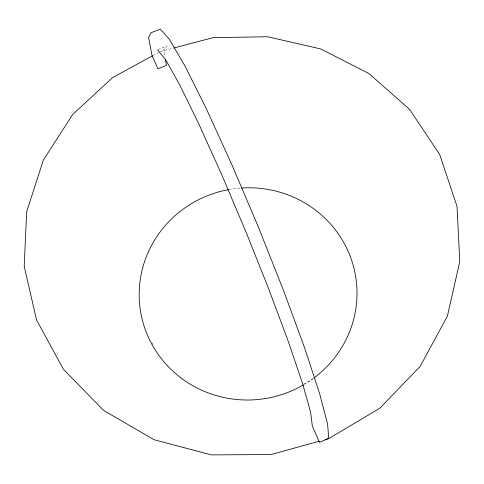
<?xml version="1.0" encoding="UTF-8"?>
<svg xmlns="http://www.w3.org/2000/svg" width="484" height="484" viewBox="0 0 484 484"><rect width="100%" height="100%" fill="white"/><g stroke="black" fill="none" stroke-linecap="round" stroke-linejoin="round"><path stroke-width="0.36" stroke-dasharray="2.42 1.81" d="M303.541 384.236L313.118 378.627M153.089 55.509L159.72 51.891M158.244 49.477L166.865 46.053L164.009 49.773L165.153 57.209M160.386 51.528L173.375 48.11M151.903 342.46L153.404 345.086M313.408 378.391A108.967 106.069 -7.3 0 1 304.091 384.544M229.077 189.547A108.967 106.069 -7.3 0 1 240.971 188.064"/><path stroke-width="0.73" d="M152.424 55.866L112.633 77.579L72.757 114.412L43.391 159.986L26.693 211.665L24.2 266.236L36.584 320.093L63.525 369.389L103.546 410.371L154.021 439.708L211.32 454.893L271.088 454.536L319.313 441.19M325.793 439.399L328.672 438.601L379.613 408.399L420.112 366.461L447.373 316.191L459.8 261.487L457.011 206.359L439.726 154.571L409.597 109.408L368.947 73.532L320.565 48.896L267.537 36.748L213.063 37.667L174.095 47.916M157.578 49.743L165.788 60.004L179.794 85.045L198.942 124.194L221.739 174.724L245.951 231.897L269.001 289.674L288.488 341.952L302.639 383.77L310.589 412.114L312.325 425.993L319.482 442.328L328.696 438.407L327.614 424.147L319.621 393.583L304.636 347.917L283.521 290.43L258.208 226.706L231.431 163.719L206.148 108.355L184.912 65.927L169.394 39.343L160.289 29.107L150.96 32.797L148.606 37.456L151.891 54.898L157.893 68.776L166.411 65.388L165.498 59.441M241.728 188.01A108.967 106.069 -7.3 0 1 350.253 256.423A108.967 106.069 -7.3 0 1 313.995 377.95M303.45 384.925A108.967 106.069 -7.3 0 1 146.071 331.734A108.967 106.069 -7.3 0 1 228.339 189.68M328.799 438.456L328.799 438.456"/></g></svg>
